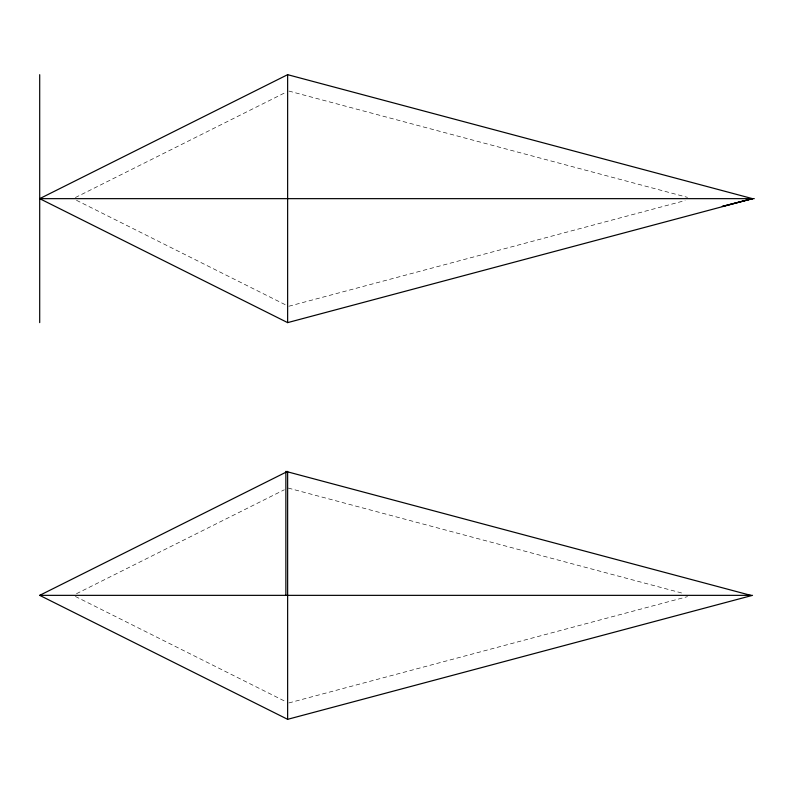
<?xml version="1.0" encoding="UTF-8"?>
<svg xmlns="http://www.w3.org/2000/svg" width="794" height="794" viewBox="0 0 794 794"><rect width="100%" height="100%" fill="white"/><g stroke="black" fill="none" stroke-linecap="round" stroke-linejoin="round"><path stroke-width="0.6" stroke-dasharray="3.97 2.98" d="M75.38 197.547L285.433 92.521M76.492 593.694L284.321 489.779M288.837 306.246L685.133 200.564M288.837 702.948L687.525 596.631M288.837 91.052L687.525 197.369M288.262 488.082L683.356 593.436M76.492 200.306L285.433 304.777M75.38 596.453L285.433 701.479"/><path stroke-width="1.19" d="M39.7 198.649L287.636 74.676L752.523 198.649L287.636 322.622L39.7 198.649L754.3 198.649M39.7 595.351L287.636 471.378L287.636 719.324L752.523 595.351L39.7 595.351L287.636 719.324M750.757 595.351L285.87 471.378L285.87 595.351M287.636 74.676L287.636 322.622M39.7 74.676L39.7 322.622M752.523 198.649L722.381 206.4L752.523 198.649"/></g></svg>
